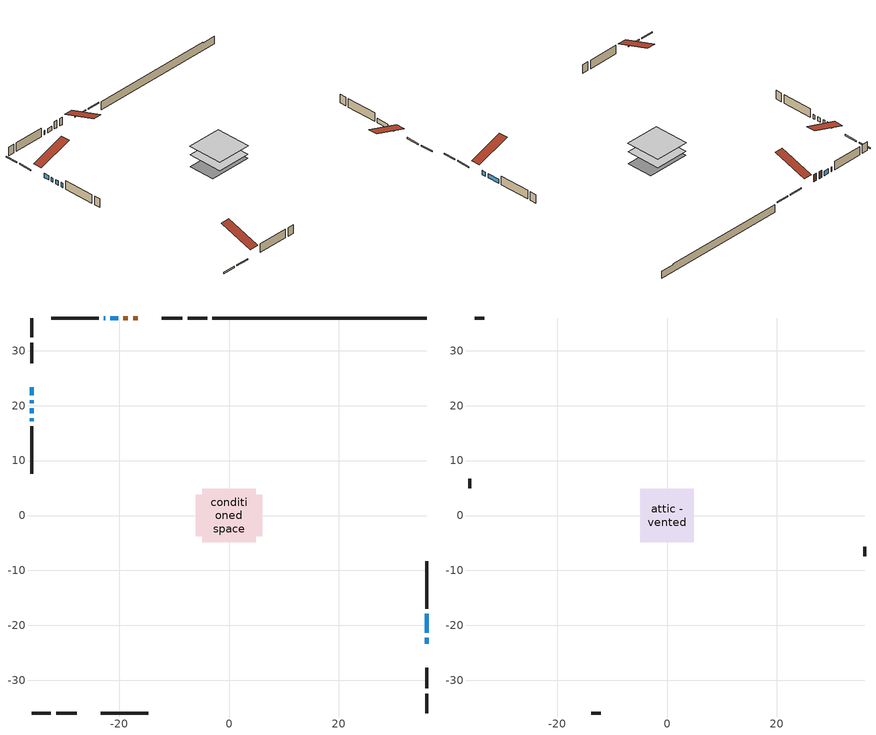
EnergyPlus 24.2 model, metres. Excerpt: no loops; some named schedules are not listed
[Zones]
conditioned space
 floor adiabatic (AdiabaticFloorConstruction): -4.85,-4.85 -4.85,4.85 4.85,4.85 4.85,-4.85 z0.46
 floor foundation (Slab1 construction): -6.02,-3.74 -6.02,3.74 6.02,3.74 6.02,-3.74 z-1.83
 wall outside (RimJoist1 construction): -3.99,35.95 -7.54,35.95 / -35.95,-35.95 -32.41,-35.95 / -35.95,35.95 -35.95,32.41 / 35.95,-35.95 35.95,-32.41 z0.46:0.76
 wall outside (RimJoist2 construction): -8.46,35.95 -12.24,35.95 / -31.48,-35.95 -27.71,-35.95 / -35.95,31.48 -35.95,27.71 / 35.95,-31.48 35.95,-27.71 z0.46:0.76
 wall outside (AdiabaticWallConstruction 1): -16.61,35.95 -17.47,35.95 / -18.4,35.95 -19.21,35.95 z0.46:2.49
 wall outside (AdiabaticWallConstruction): -35.95,23.33 -35.95,21.89 / -35.95,20.97 -35.95,20.46 / -35.95,19.53 -35.95,18.65 / 35.95,-23.33 35.95,-22.26 / 35.95,-21.34 35.95,-17.9 / -20.14,35.95 -21.58,35.95 / -35.95,17.73 -35.95,17.18 / -22.5,35.95 -22.78,35.95 z0.46:1.68
 wall outside (Wall1 construction): -23.7,35.95 -32.33,35.95 / -23.33,-35.95 -14.71,-35.95 / -35.95,16.25 -35.95,7.63 / 35.95,-16.97 35.95,-8.35 z0.46:2.9
 wall foundation (FoundationWall1 construction): -3.06,35.95,-1.83 -3.06,35.95,0.46 32.05,35.95,0.46 32.05,35.95,0.21 35.95,35.95,0.21 35.95,35.95,-1.83
 window (WindowConstruction): -35.95,23.33 -35.95,21.89 z0.46:1.68
 window (WindowConstruction 1): -35.95,20.97 -35.95,20.46 z0.46:1.68
 window (WindowConstruction 2): -35.95,19.53 -35.95,18.65 z0.46:1.68
 window (WindowConstruction 3): 35.95,-23.33 35.95,-22.27 z0.46:1.68
 window (WindowConstruction 4): 35.95,-21.34 35.95,-17.9 z0.46:1.68
 window (WindowConstruction 5): -20.14,35.95 -21.57,35.95 z0.46:1.68
 window (WindowConstruction 6): -35.95,17.72 -35.95,17.18 z0.46:1.68
 window (WindowConstruction 7): -22.5,35.95 -22.77,35.95 z0.46:1.68
 door (Door): -16.61,35.95 -17.47,35.95 z0.46:2.49
 door (Door 1): -18.4,35.95 -19.21,35.95 z0.46:2.49
 ceiling adiabatic (AdiabaticFloorConstruction): 4.85,-4.85 4.85,4.85 -4.85,4.85 -4.85,-4.85 z0.46
attic - vented
 floor to conditioned space (Floor1 construction Reversed): -4.9,-4.9 -4.9,4.9 4.9,4.9 4.9,-4.9 z2.9
 wall outside (Wall2 construction): -33.26,35.95 -35.02,35.95 / -13.78,-35.95 -12.01,-35.95 / -35.95,6.7 -35.95,4.94 / 35.95,-7.42 35.95,-5.65 z0.46:2.9
 roof outside (Roof1 construction): -15.68,35.95,2.9 -15.68,26.41,6.08 -13.17,26.41,6.08 -13.17,35.95,2.9; -24.26,-35.95,2.9 -24.26,-26.41,6.08 -26.78,-26.41,6.08 -26.78,-35.95,2.9; -35.95,24.26,2.9 -26.41,24.26,6.08 -26.41,26.78,6.08 -35.95,26.78,2.9; 35.95,-24.26,2.9 26.41,-24.26,6.08 26.41,-26.78,6.08 35.95,-26.78,2.9
[Building]
Building 1: Terrain=Suburbs
[Site:Location]
Saskatoon Intl AP_SK: Latitude {deg}=52.17; Longitude {deg}=-106.7; Time Zone {hr}=-6; Elevation {m}=504; Keep Site Location Information=Yes
[Site:GroundTemperature:Shallow]
-3.29371, -5.9198, -6.13011, -4.88389, 0.118965, 5.09852, 9.41553, 12.1502, 12.3826, 10.1583, 5.95142, 1.12462
[Site:WaterMainsTemperature]
Calculation Method=Schedule; Temperature Schedule=mains temperature schedule
[Material] Roughness=Rough; Thermal Absorptance=0.9
Name | Thickness {m} | Conductivity {W/m-K} | Density {kg/m3} | Specific Heat {J/kg-K} | Solar Absorptance | Visible Absorptance
asphalt or fiberglass shingles | 0.00635 | 0.162714 | 1121.4 | 1465.45 | 0.84 | 0.84
ceiling stud and cavity | 0.1397 | 0.112217 | 65.682 | 1177.47 | 0.7 | 0.7
concrete 4.0 in. | 0.1016 | 1.803125 | 2242.8 | 837.4 | 0.7 | 0.7
concrete 8.0 in. | 0.2032 | 1.803125 | 2242.8 | 837.4 | 0.7 | 0.7
door material | 0.04445 | 0.20624 | 512.64 | 1214.23 | 0.7 | 0.7
door material 1 | 0.04445 | 0.0451087 | 512.64 | 1214.23 | 0.7 | 0.7
exterior vertical ins | 0.00186996 | 0.029427 | 32.04 | 1214.23 | 0.7 | 0.7
floor covering | 0.0127 | 0.0433444 | 54.468 | 1339.84 | 0.6 | 0.6
floor rigid ins; wall rigid ins 1 | 0.512978 | 0.029427 | 32.04 | 1214.23 | 0.7 | 0.7
floor stud and cavity | 0.1397 | 1.75129 | 37.0049 | 1207.88 | 0.7 | 0.7
furniture material conditioned space 1 | 0.1524 | 0.115458 | 640.8 | 1214.23 | 0.6 | 0.6
gypsum board | 0.0127 | 0.160291 | 801 | 837.4 | 0.6 | 0.6
gypsum board 1 | 0.0127 | 0.160291 | 801 | 837.4 | 0.7 | 0.7
osb sheathing 0.5 in. | 0.0127 | 0.115458 | 512.64 | 1214.23 | 0.7 | 0.7
osb sheathing 0.75 in. | 0.01905 | 0.115458 | 512.64 | 1214.23 | 0.7 | 0.7
osb sheathing 2.0 in. | 0.0508 | 0.115458 | 512.64 | 1214.23 | 0.7 | 0.7
rim joist rigid ins; wall rigid ins | 0.051816 | 0.029427 | 32.04 | 1214.23 | 0.7 | 0.7
rim joist stud and cavity | 0.0508 | 0.0671586 | 125.044 | 1163.47 | 0.6 | 0.6
rim joist stud and cavity 1 | 0.0508 | 0.0806813 | 125.044 | 1163.47 | 0.6 | 0.6
wall stud and cavity | 0.1397 | 0.413238 | 139.0536 | 1170.24 | 0.7 | 0.7
wall stud and cavity 1 | 0.0889 | 6.1454 | 50.32683 | 1063.81 | 0.6 | 0.6
wall stud and cavity 2 | 0.0889 | 0.380278 | 52.3479 | 1209.89 | 0.7 | 0.7
wall stud and cavity 3 | 0.0889 | 0.391764 | 83.0341 | 1211.67 | 0.7 | 0.7
wood siding | 0.0254 | 0.102417 | 544.68 | 1172.36 | 0 | 0
wood siding 1 | 0.00254 | 0.102417 | 544.68 | 1172.36 | 0 | 0
wood siding 2; wood siding 3; wood siding 4 | 0.0254 | 0.102417 | 544.68 | 1172.36 | 0.7 | 0.7
[WindowMaterial:SimpleGlazingSystem]
Name | U-Factor {W/m2-K} | Solar Heat Gain Coefficient
WindowMaterial | 1.2872 | 0.51
WindowMaterial 1 | 1.39452 | 0.47
WindowMaterial 2 | 1.319 | 0.5
WindowMaterial 3 | 1.30253 | 0.5
WindowMaterial 4 | 1.21169 | 0.53
WindowMaterial 5 | 6.88685 | 0.7
[Construction]
AdiabaticFloorConstruction: floor stud and cavity, floor rigid ins, osb sheathing 0.75 in., floor covering
AdiabaticWallConstruction: wood siding 3, wall rigid ins 1, wall stud and cavity 2, gypsum board
AdiabaticWallConstruction 1: wood siding 4, wall rigid ins 1, wall stud and cavity 2, gypsum board
Door: door material
Door 1: door material 1
Floor1 construction Reversed: gypsum board, ceiling stud and cavity
FoundationWall1 construction: concrete 8.0 in., gypsum board 1
furniture construction conditioned space 1: furniture material conditioned space 1
PartitionWallConstruction: gypsum board, wall stud and cavity 3, gypsum board
RimJoist1 construction: wood siding 2, rim joist rigid ins, osb sheathing 2.0 in., rim joist stud and cavity
RimJoist2 construction: wood siding 2, osb sheathing 2.0 in., rim joist stud and cavity 1
Roof1 construction: asphalt or fiberglass shingles
Slab1 construction: concrete 4.0 in.
Wall1 construction: wood siding, wall rigid ins, osb sheathing 0.5 in., wall stud and cavity, gypsum board
Wall2 construction: wood siding 1, wall stud and cavity 1
WindowConstruction; WindowConstruction 5: WindowMaterial
WindowConstruction 1: WindowMaterial 1
WindowConstruction 2: WindowMaterial 2
WindowConstruction 3: WindowMaterial 3
WindowConstruction 4: WindowMaterial 4
WindowConstruction 6; WindowConstruction 7: WindowMaterial 5
[Zone] Multiplier=1; Part of Total Floor Area=Yes
Name | Volume {m3}
attic - vented | 49.551
conditioned space | 460.1
[Space]
Name | Zone | Volume {m3}
attic - vented 1 | attic - vented | 49.551
conditioned space 1 | conditioned space | 460.1
[ZoneInfiltration:EffectiveLeakageArea]
infil attic - vented 1: Zone or Space=attic - vented 1; Schedule=Always On Discrete; Effective Air Leakage Area {cm2}=3290.4; Stack Coefficient=0.000390734; Wind Coefficient=1.33555e-05
[ZoneMixing]
whole house fan mix: Zone or Space=attic - vented; Schedule=Always On Continuous; Design Flow Rate Calculation Method=Flow/Zone; Design Flow Rate {m3/s}=0; Source Zone or Space=conditioned space
[SurfaceProperty:ExposedFoundationPerimeter]
Slab1: Exposed Perimeter Calculation Method=TotalExposedPerimeter; Total Exposed Perimeter {m}=39.014
[InternalMass] Zone or ZoneList=conditioned space; Space or SpaceList=conditioned space 1
Name | Construction | Surface Area {m2}
furniture mass conditioned space 1 | furniture construction conditioned space 1 | 73.6119
partition wall mass | PartitionWallConstruction | 184.03
[Lights]
interior lighting: Zone or ZoneList or Space or SpaceList=conditioned space 1; Schedule=interior lighting schedule; Design Level Calculation Method=LightingLevel; Lighting Level {W}=343.2; Return Air Fraction=0; Fraction Radiant=0.6; Fraction Visible=0.2; Fraction Replaceable=1
[People]
occupants: Zone or ZoneList or Space or SpaceList=conditioned space 1; Number of People Schedule=occupants schedule; Number of People Calculation Method=People; Number of People=3; Fraction Radiant=0.314171; Sensible Heat Fraction=0.56303; Activity Level Schedule=occupants activity schedule; Carbon Dioxide Generation Rate {m3/s-W}=0; Enable ASHRAE 55 Comfort Warnings=No; Mean Radiant Temperature Calculation Type=EnclosureAveraged
[ElectricEquipment] Zone or ZoneList or Space or SpaceList=conditioned space 1; Design Level Calculation Method=EquipmentLevel
Name | Schedule | Design Level {W} | Fraction Latent | Fraction Radiant | Fraction Lost
clothes dryer | clothes dryer schedule | 140.772 | 0.015 | 0.081 | 0.85
clothes washer | clothes washer schedule | 32.1985 | 0.03 | 0.162 | 0.7
cooking range | cooking range schedule | 215.147 | 0.08 | 0.432 | 0.2
dishwasher | dishwasher schedule | 66.8632 | 0.3 | 0.18 | 0.4
fridge | fridge schedule | 72.9452 | 0 | 0.6 | 0
mech vent house fan | mech vent house fan schedule | 0 | 0 | 0 | 1
mech vent house fan cfis | mech vent house fan cfis schedule | 0 | 0 | 0 | 0
misc plug loads | misc plug loads schedule | 494.7 | 0.045 | 0.513 | 0.1
whole house fan | Always On Discrete | 0 | 0 | 0 | 1
[OtherEquipment] Zone or ZoneList or Space or SpaceList=conditioned space 1; Design Level Calculation Method=EquipmentLevel
Name | Fuel Type | Schedule | Design Level {W} | Fraction Latent | Fraction Radiant | Fraction Lost
clothes dryer 1 | Electricity | clothes dryer schedule | 0 | 0.015 | 0.081 | 0.85
cooking range 1 | Electricity | cooking range schedule | 0 | 0.08 | 0.432 | 0.2
general water use latent | None | general water use schedule | 62.594 | 1 | 0 | 0
general water use sensible | None | general water use schedule | -61.6891 | 0 | 0.6 | 0
mech vent house fan latent load | None | Always On Discrete | 0 | 1 | 0 | 0
mech vent house fan sensible load | None | Always On Discrete | 0 | 0 | 0 | 0
water heater energy adjustment1 | NaturalGas | Always On Discrete | 0.01 | 0 | 0 | 1
[ZoneInfiltration:DesignFlowRate] Zone or ZoneList or Space or SpaceList=conditioned space 1; Schedule=Always On Discrete; Design Flow Rate Calculation Method=Flow/Zone; Design Flow Rate {m3/s}=0
infil flow; natural vent flow; whole house fan flow
[AvailabilityManager:Scheduled]
furnace airloop Availability Manager: Schedule=Always On Discrete
[Foundation:Kiva]
Foundation Kiva 1: Initial Indoor Air Temperature {C}=21; Wall Height Above Grade {m}=0.460004; Wall Depth Below Slab {m}=0.2032; Custom Block Material Name 1=exterior vertical ins; Custom Block Depth 1 {m}=2.28999; Custom Block X Position 1 {m}=0.2159; Custom Block Z Position 1 {m}=0
[Foundation:Kiva:Settings]
Soil Conductivity {W/m-K}=0.849921; Soil Density {kg/m3}=1842.3; Soil Specific Heat {J/kg-K}=418.7; Ground Solar Absorptivity=0.9; Ground Thermal Absorptivity=0.9; Ground Surface Roughness {m}=0.03; Far-Field Width {m}=40; Deep-Ground Boundary Condition=ZeroFlux; Deep-Ground Depth {m}=40; Minimum Cell Dimension {m}=0.2; Maximum Cell Growth Coefficient=3; Simulation Timestep=Timestep
[Exterior:Lights]
exterior lighting: Schedule=exterior lighting schedule; Design Level {W}=75.6
[EnergyManagementSystem:GlobalVariable]
furnace_airloop_Fan_RTF
infil_program_Qfan
infil_program_Qinf
natural_vent_program_Qnv
natural_vent_program_Qwhf
[EnergyManagementSystem:Sensor]
Name | Output:Variable or Output:Meter Index Key | Output:Variable or Output:Meter
airflow_gain | infil flow | Infiltration Sensible Heat Gain Energy
airflow_gain_1 | natural vent flow | Infiltration Sensible Heat Gain Energy
airflow_gain_2 | whole house fan flow | Infiltration Sensible Heat Gain Energy
airflow_loss | infil flow | Infiltration Sensible Heat Loss Energy
airflow_loss_1 | natural vent flow | Infiltration Sensible Heat Loss Energy
airflow_loss_2 | whole house fan flow | Infiltration Sensible Heat Loss Energy
clg_load_cond |  | Cooling:EnergyTransfer:Zone:CONDITIONED SPACE
clg_sp_s; clg_sp_s_1 | cooling setpoint | Schedule Value
clothes_dryer_exhaust_0_sch_s | clothes dryer exhaust 0 schedule | Schedule Value
cool_season | cooling season schedule | Schedule Value
htg_load_cond |  | Heating:EnergyTransfer:Zone:CONDITIONED SPACE
htg_sp_s; htg_sp_s_1 | heating setpoint | Schedule Value
ig_ee_conv | clothes dryer | Electric Equipment Convective Heating Energy
ig_ee_conv_2 | cooking range | Electric Equipment Convective Heating Energy
ig_ee_conv_4 | fridge | Electric Equipment Convective Heating Energy
ig_ee_conv_5 | misc plug loads | Electric Equipment Convective Heating Energy
ig_ee_conv_6 | whole house fan | Electric Equipment Convective Heating Energy
ig_ee_rad | clothes dryer | Electric Equipment Radiant Heating Energy
ig_ee_rad_2 | cooking range | Electric Equipment Radiant Heating Energy
ig_ee_rad_4 | fridge | Electric Equipment Radiant Heating Energy
ig_ee_rad_5 | misc plug loads | Electric Equipment Radiant Heating Energy
ig_ee_rad_6 | whole house fan | Electric Equipment Radiant Heating Energy
ig_lgt_conv | interior lighting | Lights Convective Heating Energy
ig_lgt_rad | interior lighting | Lights Radiant Heating Energy
ig_lgt_vis | interior lighting | Lights Visible Radiation Heating Energy
ig_oe_conv | clothes dryer 1 | Other Equipment Convective Heating Energy
ig_oe_conv_1 | cooking range 1 | Other Equipment Convective Heating Energy
ig_oe_conv_2 | general water use latent | Other Equipment Convective Heating Energy
ig_oe_conv_3 | general water use sensible | Other Equipment Convective Heating Energy
ig_oe_conv_4 | water heater energy adjustment1 | Other Equipment Convective Heating Energy
ig_oe_rad | clothes dryer 1 | Other Equipment Radiant Heating Energy
ig_oe_rad_1 | cooking range 1 | Other Equipment Radiant Heating Energy
ig_oe_rad_2 | general water use latent | Other Equipment Radiant Heating Energy
ig_oe_rad_3 | general water use sensible | Other Equipment Radiant Heating Energy
ig_oe_rad_4 | water heater energy adjustment1 | Other Equipment Radiant Heating Energy
ig_ppl_conv | occupants | People Convective Heating Energy
ig_ppl_rad | occupants | People Radiant Heating Energy
im_conv | furniture mass conditioned space 1 | Surface Inside Face Convection Heat Gain Energy
im_conv_1 | partition wall mass | Surface Inside Face Convection Heat Gain Energy
im_ig | furniture mass conditioned space 1 | Surface Inside Face Internal Gains Radiation Heat Gain Energy
im_ig_1 | partition wall mass | Surface Inside Face Internal Gains Radiation Heat Gain Energy
im_lgt | furniture mass conditioned space 1 | Surface Inside Face Lights Radiation Heat Gain Energy
im_lgt_1 | partition wall mass | Surface Inside Face Lights Radiation Heat Gain Energy
im_sol | furniture mass conditioned space 1 | Surface Inside Face Solar Radiation Heat Gain Energy
im_sol_1 | partition wall mass | Surface Inside Face Solar Radiation Heat Gain Energy
im_surf | furniture mass conditioned space 1 | Surface Inside Face Net Surface Thermal Radiation Heat Gain Energy
im_surf_1 | partition wall mass | Surface Inside Face Net Surface Thermal Radiation Heat Gain Energy
mv_conv | mech vent house fan | Electric Equipment Convective Heating Energy
mv_conv_1 | mech vent house fan cfis | Electric Equipment Convective Heating Energy
mv_conv_2 | mech vent house fan latent load | Other Equipment Convective Heating Energy
mv_conv_3 | mech vent house fan sensible load | Other Equipment Convective Heating Energy
mv_rad | mech vent house fan | Electric Equipment Radiant Heating Energy
mv_rad_1 | mech vent house fan cfis | Electric Equipment Radiant Heating Energy
mv_rad_2 | mech vent house fan latent load | Other Equipment Radiant Heating Energy
mv_rad_3 | mech vent house fan sensible load | Other Equipment Radiant Heating Energy
natural_vent_s | natural vent schedule | Schedule Value
out_pb_s |  | Site Outdoor Air Barometric Pressure
out_wt_s |  | Site Outdoor Air Humidity Ratio
site_vw_s |  | Site Wind Speed
ss_back_out | Window1 | Surface Window Shortwave from Zone Back Out Window Heat Transfer Rate
ss_back_out_1 | Window2 | Surface Window Shortwave from Zone Back Out Window Heat Transfer Rate
ss_back_out_2 | Window3 | Surface Window Shortwave from Zone Back Out Window Heat Transfer Rate
ss_back_out_3 | Window4 | Surface Window Shortwave from Zone Back Out Window Heat Transfer Rate
ss_back_out_4 | Window5 | Surface Window Shortwave from Zone Back Out Window Heat Transfer Rate
ss_back_out_5 | Window6 | Surface Window Shortwave from Zone Back Out Window Heat Transfer Rate
ss_back_out_6 | Window7 | Surface Window Shortwave from Zone Back Out Window Heat Transfer Rate
ss_back_out_7 | Window9 | Surface Window Shortwave from Zone Back Out Window Heat Transfer Rate
ss_conv | Door1 | Surface Inside Face Convection Heat Gain Energy
ss_conv_1 | Door2 | Surface Inside Face Convection Heat Gain Energy
ss_conv_2 | Window1 | Surface Inside Face Convection Heat Gain Energy
ss_conv_3 | Window2 | Surface Inside Face Convection Heat Gain Energy
ss_conv_4 | Window3 | Surface Inside Face Convection Heat Gain Energy
ss_conv_5 | Window4 | Surface Inside Face Convection Heat Gain Energy
ss_conv_6 | Window5 | Surface Inside Face Convection Heat Gain Energy
ss_conv_7 | Window6 | Surface Inside Face Convection Heat Gain Energy
ss_conv_8 | Window7 | Surface Inside Face Convection Heat Gain Energy
ss_conv_9 | Window9 | Surface Inside Face Convection Heat Gain Energy
ss_ig | Door1 | Surface Inside Face Internal Gains Radiation Heat Gain Energy
ss_ig_1 | Door2 | Surface Inside Face Internal Gains Radiation Heat Gain Energy
ss_ig_2 | Window1 | Surface Inside Face Internal Gains Radiation Heat Gain Energy
ss_ig_3 | Window2 | Surface Inside Face Internal Gains Radiation Heat Gain Energy
ss_ig_4 | Window3 | Surface Inside Face Internal Gains Radiation Heat Gain Energy
ss_ig_5 | Window4 | Surface Inside Face Internal Gains Radiation Heat Gain Energy
ss_ig_6 | Window5 | Surface Inside Face Internal Gains Radiation Heat Gain Energy
ss_ig_7 | Window6 | Surface Inside Face Internal Gains Radiation Heat Gain Energy
ss_ig_8 | Window7 | Surface Inside Face Internal Gains Radiation Heat Gain Energy
ss_ig_9 | Window9 | Surface Inside Face Internal Gains Radiation Heat Gain Energy
ss_lgt | Door1 | Surface Inside Face Lights Radiation Heat Gain Energy
ss_lgt_1 | Door2 | Surface Inside Face Lights Radiation Heat Gain Energy
ss_sol | Door1 | Surface Inside Face Solar Radiation Heat Gain Energy
ss_sol_1 | Door2 | Surface Inside Face Solar Radiation Heat Gain Energy
ss_surf | Door1 | Surface Inside Face Net Surface Thermal Radiation Heat Gain Energy
ss_surf_1 | Door2 | Surface Inside Face Net Surface Thermal Radiation Heat Gain Energy
ss_surf_2 | Window1 | Surface Inside Face Net Surface Thermal Radiation Heat Gain Energy
ss_surf_3 | Window2 | Surface Inside Face Net Surface Thermal Radiation Heat Gain Energy
ss_surf_4 | Window3 | Surface Inside Face Net Surface Thermal Radiation Heat Gain Energy
ss_surf_5 | Window4 | Surface Inside Face Net Surface Thermal Radiation Heat Gain Energy
ss_surf_6 | Window5 | Surface Inside Face Net Surface Thermal Radiation Heat Gain Energy
ss_surf_7 | Window6 | Surface Inside Face Net Surface Thermal Radiation Heat Gain Energy
ss_surf_8 | Window7 | Surface Inside Face Net Surface Thermal Radiation Heat Gain Energy
ss_surf_9 | Window9 | Surface Inside Face Net Surface Thermal Radiation Heat Gain Energy
ss_trans_in | Window1 | Surface Window Transmitted Solar Radiation Rate
ss_trans_in_1 | Window2 | Surface Window Transmitted Solar Radiation Rate
ss_trans_in_2 | Window3 | Surface Window Transmitted Solar Radiation Rate
ss_trans_in_3 | Window4 | Surface Window Transmitted Solar Radiation Rate
ss_trans_in_4 | Window5 | Surface Window Transmitted Solar Radiation Rate
ss_trans_in_5 | Window6 | Surface Window Transmitted Solar Radiation Rate
ss_trans_in_6 | Window7 | Surface Window Transmitted Solar Radiation Rate
ss_trans_in_7 | Window9 | Surface Window Transmitted Solar Radiation Rate
ss_trans_out | Window1 | Surface Inside Face Initial Transmitted Diffuse Transmitted Out Window Solar Radiation Rate
ss_trans_out_1 | Window2 | Surface Inside Face Initial Transmitted Diffuse Transmitted Out Window Solar Radiation Rate
ss_trans_out_2 | Window3 | Surface Inside Face Initial Transmitted Diffuse Transmitted Out Window Solar Radiation Rate
ss_trans_out_3 | Window4 | Surface Inside Face Initial Transmitted Diffuse Transmitted Out Window Solar Radiation Rate
ss_trans_out_4 | Window5 | Surface Inside Face Initial Transmitted Diffuse Transmitted Out Window Solar Radiation Rate
ss_trans_out_5 | Window6 | Surface Inside Face Initial Transmitted Diffuse Transmitted Out Window Solar Radiation Rate
ss_trans_out_6 | Window7 | Surface Inside Face Initial Transmitted Diffuse Transmitted Out Window Solar Radiation Rate
ss_trans_out_7 | Window9 | Surface Inside Face Initial Transmitted Diffuse Transmitted Out Window Solar Radiation Rate
s_conv | Floor1 | Surface Inside Face Convection Heat Gain Energy
s_conv_1 | FoundationWall1 | Surface Inside Face Convection Heat Gain Energy
s_conv_10 | RimJoist2:270 | Surface Inside Face Convection Heat Gain Energy
s_conv_11 | RimJoist2:90 | Surface Inside Face Convection Heat Gain Energy
s_conv_12 | Slab1 | Surface Inside Face Convection Heat Gain Energy
s_conv_13 | Wall1:0 | Surface Inside Face Convection Heat Gain Energy
s_conv_14 | Wall1:180 | Surface Inside Face Convection Heat Gain Energy
s_conv_15 | Wall1:270 | Surface Inside Face Convection Heat Gain Energy
s_conv_16 | Wall1:90 | Surface Inside Face Convection Heat Gain Energy
s_conv_2 | inferred conditioned ceiling | Surface Inside Face Convection Heat Gain Energy
s_conv_3 | inferred conditioned floor | Surface Inside Face Convection Heat Gain Energy
s_conv_4 | RimJoist1:0 | Surface Inside Face Convection Heat Gain Energy
s_conv_5 | RimJoist1:180 | Surface Inside Face Convection Heat Gain Energy
s_conv_6 | RimJoist1:270 | Surface Inside Face Convection Heat Gain Energy
s_conv_7 | RimJoist1:90 | Surface Inside Face Convection Heat Gain Energy
s_conv_8 | RimJoist2:0 | Surface Inside Face Convection Heat Gain Energy
s_conv_9 | RimJoist2:180 | Surface Inside Face Convection Heat Gain Energy
s_ig | Floor1 | Surface Inside Face Internal Gains Radiation Heat Gain Energy
s_ig_1 | FoundationWall1 | Surface Inside Face Internal Gains Radiation Heat Gain Energy
s_ig_10 | RimJoist2:270 | Surface Inside Face Internal Gains Radiation Heat Gain Energy
s_ig_11 | RimJoist2:90 | Surface Inside Face Internal Gains Radiation Heat Gain Energy
s_ig_12 | Slab1 | Surface Inside Face Internal Gains Radiation Heat Gain Energy
s_ig_13 | Wall1:0 | Surface Inside Face Internal Gains Radiation Heat Gain Energy
s_ig_14 | Wall1:180 | Surface Inside Face Internal Gains Radiation Heat Gain Energy
s_ig_15 | Wall1:270 | Surface Inside Face Internal Gains Radiation Heat Gain Energy
s_ig_16 | Wall1:90 | Surface Inside Face Internal Gains Radiation Heat Gain Energy
s_ig_2 | inferred conditioned ceiling | Surface Inside Face Internal Gains Radiation Heat Gain Energy
s_ig_3 | inferred conditioned floor | Surface Inside Face Internal Gains Radiation Heat Gain Energy
s_ig_4 | RimJoist1:0 | Surface Inside Face Internal Gains Radiation Heat Gain Energy
s_ig_5 | RimJoist1:180 | Surface Inside Face Internal Gains Radiation Heat Gain Energy
s_ig_6 | RimJoist1:270 | Surface Inside Face Internal Gains Radiation Heat Gain Energy
s_ig_7 | RimJoist1:90 | Surface Inside Face Internal Gains Radiation Heat Gain Energy
s_ig_8 | RimJoist2:0 | Surface Inside Face Internal Gains Radiation Heat Gain Energy
s_ig_9 | RimJoist2:180 | Surface Inside Face Internal Gains Radiation Heat Gain Energy
s_lgt | Floor1 | Surface Inside Face Lights Radiation Heat Gain Energy
s_lgt_1 | FoundationWall1 | Surface Inside Face Lights Radiation Heat Gain Energy
s_lgt_10 | RimJoist2:270 | Surface Inside Face Lights Radiation Heat Gain Energy
s_lgt_11 | RimJoist2:90 | Surface Inside Face Lights Radiation Heat Gain Energy
s_lgt_12 | Slab1 | Surface Inside Face Lights Radiation Heat Gain Energy
s_lgt_13 | Wall1:0 | Surface Inside Face Lights Radiation Heat Gain Energy
s_lgt_14 | Wall1:180 | Surface Inside Face Lights Radiation Heat Gain Energy
s_lgt_15 | Wall1:270 | Surface Inside Face Lights Radiation Heat Gain Energy
s_lgt_16 | Wall1:90 | Surface Inside Face Lights Radiation Heat Gain Energy
s_lgt_2 | inferred conditioned ceiling | Surface Inside Face Lights Radiation Heat Gain Energy
s_lgt_3 | inferred conditioned floor | Surface Inside Face Lights Radiation Heat Gain Energy
s_lgt_4 | RimJoist1:0 | Surface Inside Face Lights Radiation Heat Gain Energy
s_lgt_5 | RimJoist1:180 | Surface Inside Face Lights Radiation Heat Gain Energy
s_lgt_6 | RimJoist1:270 | Surface Inside Face Lights Radiation Heat Gain Energy
s_lgt_7 | RimJoist1:90 | Surface Inside Face Lights Radiation Heat Gain Energy
s_lgt_8 | RimJoist2:0 | Surface Inside Face Lights Radiation Heat Gain Energy
s_lgt_9 | RimJoist2:180 | Surface Inside Face Lights Radiation Heat Gain Energy
s_sol | Floor1 | Surface Inside Face Solar Radiation Heat Gain Energy
